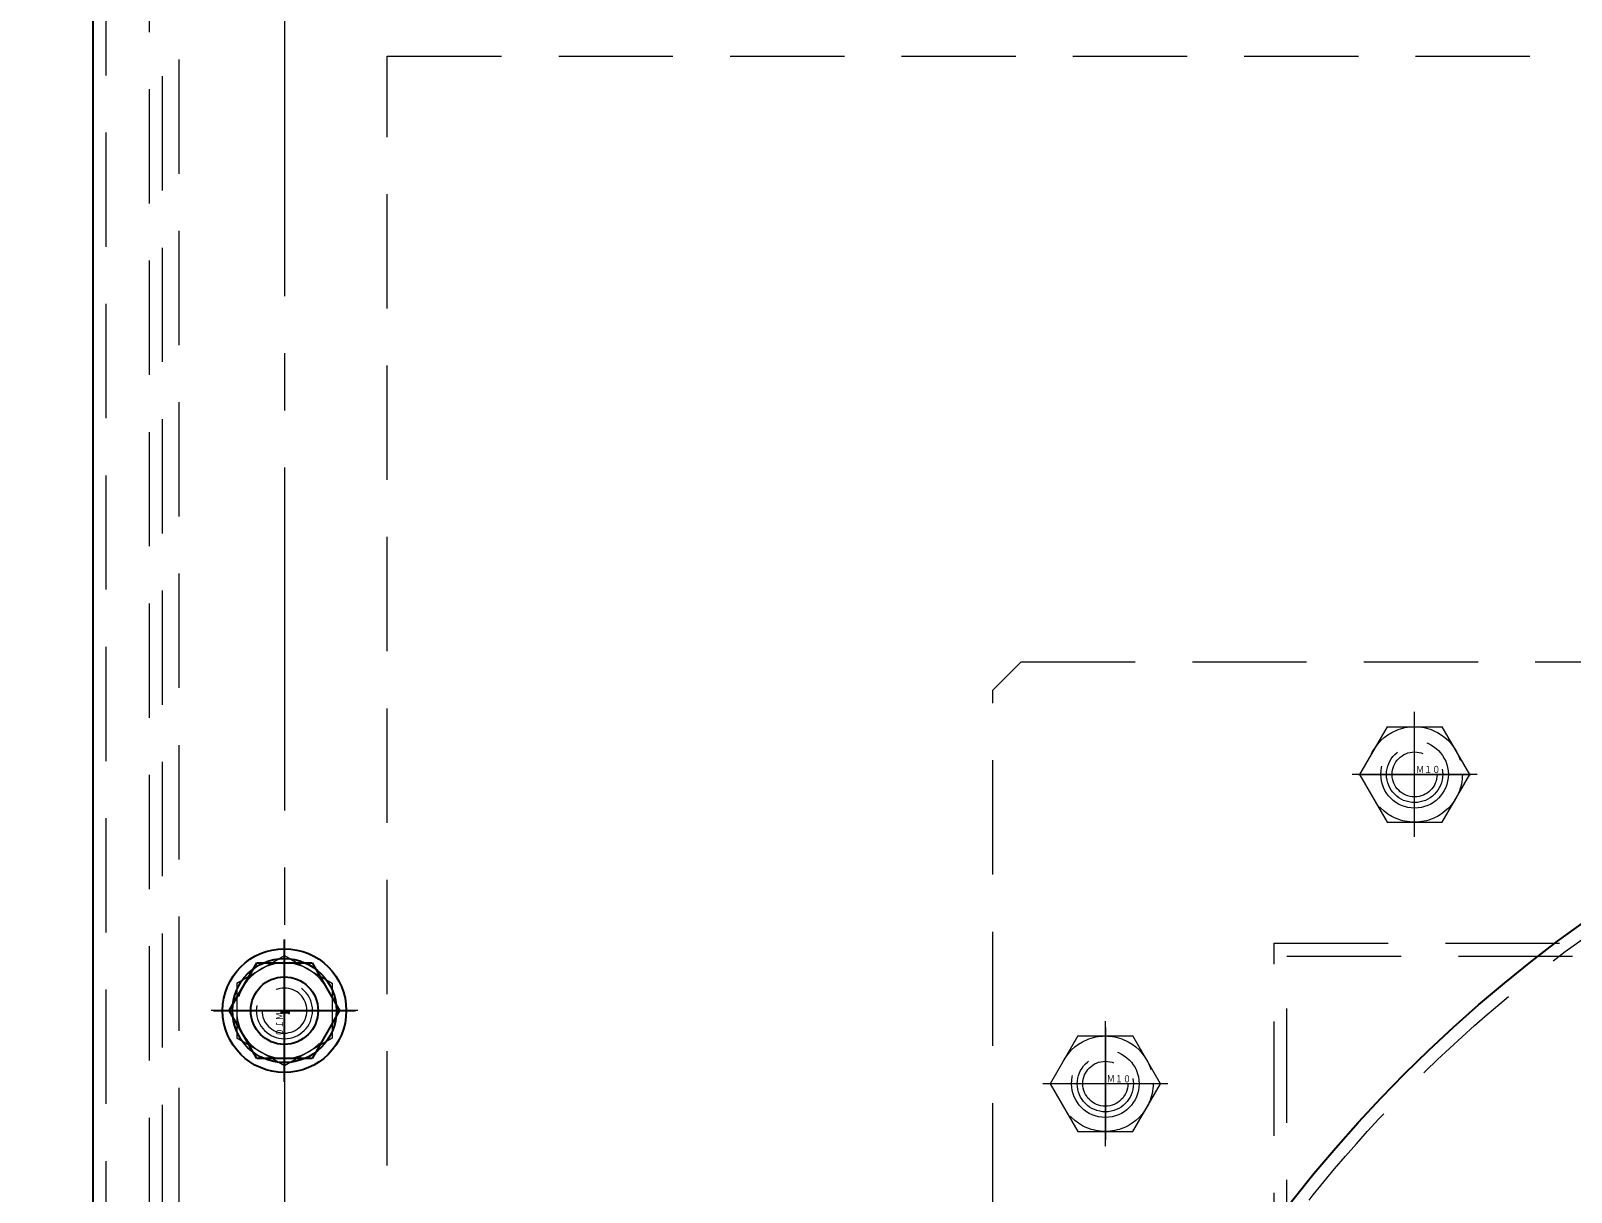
# Model space of a CAD drawing. Header units: millimetres. Extents: x 0 to 49006, y -7876 to 6995.
# Drawn here: x 13004.6 to 13278.6, y 4075.2 to 4281.7 of the extents above; entities that cross this region are included whole.
import ezdxf
from ezdxf import colors
from ezdxf.entities.mleader import LeaderData, LeaderLine
from ezdxf.enums import TextEntityAlignment as Align
from ezdxf.math import Vec2, Vec3

# ---------------------------------------------------------------- set-up
doc = ezdxf.new("R2010")
doc.units = ezdxf.units.MM
doc.header["$LTSCALE"] = 3.2
doc.linetypes.add('CENTER2', pattern=[28.575, 19.05, -3.175, 3.175, -3.175])
doc.linetypes.add('HIDDEN', pattern=[9.525, 6.35, -3.175])
for name, color, linetype, lineweight in [('04_HIDDEN', 2, 'HIDDEN', 13), ('05_CENTER', 4, 'CENTER2', 13), ('08_DIM', 3, 'Continuous', 13)]:
    doc.layers.add(name, color=color, linetype=linetype, lineweight=lineweight)
doc.layers.add('10_DRAFT', color=8, linetype='Continuous', lineweight=0, plot=False)
doc.styles.add('KANJI0', font='txt.shx', dxfattribs={"width": 0.9, "height": 30, "bigfont": 'bigfont'})
doc.styles.add('KSS_TXT_L', font='txt.shx', dxfattribs={"height": 36, "bigfont": 'extfont2.shx'})
doc.styles.get("Standard").update_dxf_attribs({"font": 'txt.shx', "bigfont": 'extfont2.shx'})

# ---------------------------------------------------------------- blocks, each defined once
blk = doc.blocks.new('M10Nua_1_1')
at = {"color": 0, "linetype": 'CENTER2'}
for p, q in [((0, -11.1), (0, 11.1)), ((11.1, 0), (-11.1, 0))]:
    blk.add_line(p, q, dxfattribs=at)
at = {"color": 0}
for p, q in [((-4.9, 8.49), (-9.8, 0)), ((-4.9, 8.49), (4.9, 8.49)), ((9.8, 0), (4.9, 8.49)), ((-9.8, 0), (-4.9, -8.49)), ((4.9, -8.49), (9.8, 0)), ((-4.9, -8.49), (4.9, -8.49))]:
    blk.add_line(p, q, dxfattribs=at)
for radius in [8.49, 5, 4]:
    blk.add_circle((0, 0), radius, dxfattribs=at)
at = {"layer": '10_DRAFT', "style": 'KANJI0', "width": 0.82}
blk.add_text('Ｍ１０', height=1.25, dxfattribs=at).set_placement((0.26, 0.12))
blk = doc.blocks.new('A$C4EF13792_1_1')
at = {"color": 0}
for points in [[(400, -400), (-400, -400), (-400, 400), (400, 400)], [(397.7, -397.7), (-397.7, -397.7), (-397.7, 397.7), (397.7, 397.7)], [(357.7, -357.7), (-357.7, -357.7), (-357.7, 357.7), (357.7, 357.7)]]:
    blk.add_lwpolyline(points, close=True, dxfattribs=at)
blk.add_circle((-376, 188), 6, dxfattribs=at)
at = {"layer": '04_HIDDEN'}
blk.add_lwpolyline([(394.7, -394.7), (-394.7, -394.7), (-394.7, 394.7), (394.7, 394.7)], close=True, dxfattribs=at)
at = {"layer": '05_CENTER'}
blk.add_lwpolyline([(-376, -376), (376, -376), (376, 376), (-376, 376)], close=True, dxfattribs=at)
at = {"layer": '04_HIDDEN', "xscale": -1, "rotation": 89.99999999999993}
blk.add_blockref('M10Nua_1_1', (-376, 188), dxfattribs=at)
blk = doc.blocks.new('A$C6D843DAA_1_1')
blk.add_blockref('A$C4EF13792_1_1', (0, 0))
blk = doc.blocks.new('A$C58B96D6E_1_1')
at = {"color": 0}
for points in [[(45, -250), (-445, -250), (-450, -245), (-450, 245), (-445, 250), (45, 250), (50, 245), (50, -245)], [(0, -200), (-400, -200), (-400, 200), (0, 200)], [(-2.3, -197.7), (-397.7, -197.7), (-397.7, 197.7), (-2.3, 197.7)]]:
    blk.add_lwpolyline(points, close=True, dxfattribs=at)
for centre in [(-375, 230), (-430, 175)]:
    blk.add_circle(centre, 6, dxfattribs=at)
at = {"layer": '05_CENTER'}
for p, q in [((-375, 220), (-375, 240)), ((-385, 230), (-365, 230)), ((-430, 185), (-430, 165)), ((-420, 175), (-440, 175))]:
    blk.add_line(p, q, dxfattribs=at)
blk = doc.blocks.new('M10Nua_1_1_1_1')
at = {"color": 0, "linetype": 'CENTER2'}
for p, q in [((0, -11.1), (0, 11.1)), ((11.1, 0), (-11.1, 0))]:
    blk.add_line(p, q, dxfattribs=at)
at = {"color": 0}
for p, q in [((-4.9, 8.49), (-9.8, 0)), ((-4.9, 8.49), (4.9, 8.49)), ((9.8, 0), (4.9, 8.49)), ((-9.8, 0), (-4.9, -8.49)), ((4.9, -8.49), (9.8, 0)), ((-4.9, -8.49), (4.9, -8.49))]:
    blk.add_line(p, q, dxfattribs=at)
for radius in [8.49, 5, 4]:
    blk.add_circle((0, 0), radius, dxfattribs=at)
at = {"layer": '10_DRAFT', "style": 'KANJI0', "width": 0.82}
blk.add_text('Ｍ１０', height=1.25, dxfattribs=at).set_placement((0.26, 0.12))
blk = doc.blocks.new('A$C20A5001D_1_1')
blk.add_blockref('A$C58B96D6E_1_1', (150, 0))
at = {"layer": '04_HIDDEN'}
for p in [(-225, 230), (-280, 175)]:
    blk.add_blockref('M10Nua_1_1_1_1', p, dxfattribs=at)
blk = doc.blocks.new('AM_BALLOON1')
at = {"transparency": 16777216}
blk.add_circle((0, 0), 5, dxfattribs=at)
blk.add_attdef('B_NUMBER', text='', height=3, dxfattribs=at).set_placement((0, 0), align=Align.MIDDLE_CENTER)
blk = doc.blocks.new('_OPEN')
at = {"color": 0, "linetype": 'ByBlock'}
for p, q in [((-1, 0.167), (0, 0)), ((0, 0), (-1, -0.167)), ((0, 0), (-1, 0))]:
    blk.add_line(p, q, dxfattribs=at)
blk = doc.blocks.new('A$C65EA7342_1_1')
at = {"color": 0}
for radius in [250, 210, 207.7]:
    blk.add_circle((0, 0), radius, dxfattribs=at)
at = {"layer": '04_HIDDEN'}
blk.add_circle((0, 0), 247.7, dxfattribs=at)
blk = doc.blocks.new('A$C7A9E082B_1_1')
blk.add_blockref('A$C65EA7342_1_1', (0, 0))
blk = doc.blocks.new('A$C02715695_1_1')
at = {"color": 0}
blk.add_lwpolyline([(-410, 410), (410, 410), (410, -410), (-410, -410)], close=True, dxfattribs=at)
blk.add_circle((-376, 188), 6, dxfattribs=at)
at = {"layer": '04_HIDDEN'}
blk.add_lwpolyline([(-407.7, 407.7), (407.7, 407.7), (407.7, -407.7), (-407.7, -407.7)], close=True, dxfattribs=at)
at = {"layer": '05_CENTER'}
blk.add_line((-362.96, 188), (-389.04, 188), dxfattribs=at)
blk.add_lwpolyline([(-376, -376), (376, -376), (376, 376), (-376, 376)], close=True, dxfattribs=at)
blk = doc.blocks.new('A$C491655AE_1_1_2_1')
at = {"color": 0, "linetype": 'CENTER2'}
for p, q in [((0, -12.64), (0, 12.64)), ((-12.64, 0), (12.64, 0))]:
    blk.add_line(p, q, dxfattribs=at)
at = {"color": 0}
for p, q in [((-9.81, 0), (-4.91, 8.5)), ((-4.91, 8.5), (4.91, 8.5)), ((4.91, 8.5), (9.81, 0)), ((-4.91, -8.5), (-9.81, 0)), ((9.81, 0), (4.91, -8.5)), ((4.91, -8.5), (-4.91, -8.5))]:
    blk.add_line(p, q, dxfattribs=at)
for radius in [11, 9.25]:
    blk.add_circle((0, 0), radius, dxfattribs=at)
at = {"layer": '10_DRAFT', "style": 'KSS_TXT_L'}
blk.add_text('BT-M10', height=0.3, dxfattribs=at).set_placement((-0.7, -0.54))
blk = doc.blocks.new('A$C26CE23FD_1_1')
for name, p in [('A$C02715695_1_1', (0, 0)), ('A$C491655AE_1_1_2_1', (-376, 188))]:
    blk.add_blockref(name, p)

msp = doc.modelspace()

# ---------------------------------------------------------------- block references
msp.add_blockref('A$C26CE23FD_1_1', (13425.73, 3919.526))
at = {"rotation": 180}
msp.add_blockref('A$C7A9E082B_1_1', (13425.73, 3919.526), dxfattribs=at)
at = {"layer": '04_HIDDEN'}
for name, p in [('A$C6D843DAA_1_1', (13425.73, 3919.526)), ('A$C20A5001D_1_1', (13475.73, 3919.526))]:
    msp.add_blockref(name, p, dxfattribs=at)

# ---------------------------------------------------------------- leaders
at = {"layer": '08_DIM'}
ml = msp.add_multileader_block('Standard', dxfattribs=at)
ml.set_content('AM_BALLOON1', color=256, scale=10)
ml.set_attribute('B_NUMBER', 'H', width=0)
ml.set_leader_properties(color=256, linetype='ByLayer', lineweight=-1)
ml.set_arrow_properties(name='OPEN')
ml.build(insert=Vec2(0, 0))
ml.multileader.update_dxf_attribs({"leader_type": 0, "has_dogleg": 0, "text_right_attachment_type": 6, "dogleg_length": 0, "arrow_head_size": 20, "scale": 10, "block_connection_type": 1})
ctx = ml.context
ctx.base_point, ctx.scale, ctx.char_height, ctx.arrow_head_size, ctx.landing_gap_size, ctx.plane_origin = Vec3(34758.24, 4676.115), 10, 40, 20, 20, Vec3(34837.832, 4676.156)
ctx.right_attachment, ctx.attachment_type = 6, 1
notes = []
notes.append((ctx, [(0, (0, 0, 0), (0, 0), (1, 0), 1, [])]))
ctx.block.insert = Vec3(34758.24, 4676.115)
ml = msp.add_multileader_block('Standard', dxfattribs=at)
ml.set_content('AM_BALLOON1', color=256, scale=10)
ml.set_attribute('B_NUMBER', 'G', width=0)
ml.set_leader_properties(color=256, linetype='ByLayer', lineweight=-1)
ml.set_arrow_properties(name='OPEN')
ml.build(insert=Vec2(0, 0))
ml.multileader.update_dxf_attribs({"leader_type": 0, "has_dogleg": 0, "text_right_attachment_type": 6, "dogleg_length": 0, "arrow_head_size": 20, "scale": 10, "block_connection_type": 1})
ctx = ml.context
ctx.base_point, ctx.scale, ctx.char_height, ctx.arrow_head_size, ctx.landing_gap_size, ctx.plane_origin = Vec3(34758.24, 4537.505), 10, 40, 20, 20, Vec3(34837.832, 4537.546)
ctx.right_attachment, ctx.attachment_type = 6, 1
notes.append((ctx, [(0, (0, 0, 0), (0, 0), (1, 0), 1, [])]))
ctx.block.insert = Vec3(34758.24, 4537.505)
ml = msp.add_multileader_block('Standard', dxfattribs=at)
ml.set_content('AM_BALLOON1', color=256, scale=10)
ml.set_attribute('B_NUMBER', 'F', width=0)
ml.set_leader_properties(color=256, linetype='ByLayer', lineweight=-1)
ml.set_arrow_properties(name='OPEN')
ml.build(insert=Vec2(0, 0))
ml.multileader.update_dxf_attribs({"leader_type": 0, "has_dogleg": 0, "text_right_attachment_type": 6, "dogleg_length": 0, "arrow_head_size": 20, "scale": 10, "block_connection_type": 1})
ctx = ml.context
ctx.base_point, ctx.scale, ctx.char_height, ctx.arrow_head_size, ctx.landing_gap_size, ctx.plane_origin = Vec3(34758.24, 4398.895), 10, 40, 20, 20, Vec3(34837.832, 4398.936)
ctx.right_attachment, ctx.attachment_type = 6, 1
notes.append((ctx, [(0, (0, 0, 0), (0, 0), (1, 0), 1, [])]))
ctx.block.insert = Vec3(34758.24, 4398.895)
ml = msp.add_multileader_block('Standard', dxfattribs=at)
ml.set_content('AM_BALLOON1', color=256, scale=8)
ml.set_attribute('B_NUMBER', 'V', width=0)
ml.set_leader_properties(color=256, linetype='ByLayer', lineweight=-1)
ml.set_arrow_properties(name='OPEN')
ml.build(insert=Vec2(0, 0))
ml.multileader.update_dxf_attribs({"leader_type": 0, "has_dogleg": 0, "text_right_attachment_type": 6, "dogleg_length": 0, "arrow_head_size": 16, "scale": 8, "block_connection_type": 1})
ctx = ml.context
ctx.base_point, ctx.scale, ctx.char_height, ctx.arrow_head_size, ctx.landing_gap_size, ctx.plane_origin = Vec3(14513.808, 4338.439), 8, 32, 16, 16, Vec3(14510.307, 4358.429)
ctx.right_attachment, ctx.attachment_type = 6, 1
notes.append((ctx, [(0, (0, 0, 0), (0, 0), (1, 0), 1, [])]))
ctx.block.insert = Vec3(14513.808, 4338.439)
ml = msp.add_multileader_block('Standard', dxfattribs=at)
ml.set_content('AM_BALLOON1', color=256, scale=10)
ml.set_attribute('B_NUMBER', 'E', width=0)
ml.set_leader_properties(color=256, linetype='ByLayer', lineweight=-1)
ml.set_arrow_properties(name='OPEN')
ml.build(insert=Vec2(0, 0))
ml.multileader.update_dxf_attribs({"leader_type": 0, "has_dogleg": 0, "text_right_attachment_type": 6, "dogleg_length": 0, "arrow_head_size": 20, "scale": 10, "block_connection_type": 1})
ctx = ml.context
ctx.base_point, ctx.scale, ctx.char_height, ctx.arrow_head_size, ctx.landing_gap_size, ctx.plane_origin = Vec3(34758.24, 4260.285), 10, 40, 20, 20, Vec3(34837.832, 4260.325)
ctx.right_attachment, ctx.attachment_type = 6, 1
notes.append((ctx, [(0, (0, 0, 0), (0, 0), (1, 0), 1, [])]))
ctx.block.insert = Vec3(34758.24, 4260.285)
ml = msp.add_multileader_block('Standard', dxfattribs=at)
ml.set_content('AM_BALLOON1', color=256, scale=8)
ml.set_attribute('B_NUMBER', 'AD', width=0)
ml.set_leader_properties(color=256, linetype='ByLayer', lineweight=-1)
ml.set_arrow_properties(name='OPEN')
ml.build(insert=Vec2(0, 0))
ml.multileader.update_dxf_attribs({"leader_type": 0, "has_dogleg": 0, "text_right_attachment_type": 6, "dogleg_length": 0, "arrow_head_size": 16, "scale": 8, "block_connection_type": 1})
ctx = ml.context
ctx.base_point, ctx.scale, ctx.char_height, ctx.arrow_head_size, ctx.landing_gap_size, ctx.plane_origin = Vec3(14367.366, 4241.007), 8, 32, 16, 16, Vec3(14367.366, 4241.007)
ctx.right_attachment, ctx.attachment_type = 6, 1
notes.append((ctx, [(0, (0, 0, 0), (0, 0), (1, 0), 1, [])]))
ctx.block.insert = Vec3(14367.366, 4241.007)
ml = msp.add_multileader_block('Standard', dxfattribs=at)
ml.set_content('AM_BALLOON1', color=256, scale=8)
ml.set_attribute('B_NUMBER', 'A', width=0)
ml.set_leader_properties(color=256, linetype='ByLayer', lineweight=-1)
ml.set_arrow_properties(name='OPEN')
ml.build(insert=Vec2(0, 0))
ml.multileader.update_dxf_attribs({"leader_type": 0, "has_dogleg": 0, "text_right_attachment_type": 6, "dogleg_length": 0, "arrow_head_size": 16, "scale": 8, "block_connection_type": 1})
ctx = ml.context
ctx.base_point, ctx.scale, ctx.char_height, ctx.arrow_head_size, ctx.landing_gap_size, ctx.plane_origin = Vec3(16285.384, 4170.23), 8, 32, 16, 16, Vec3(16285.384, 4170.23)
ctx.right_attachment, ctx.attachment_type = 6, 1
notes.append((ctx, [(0, (0, 0, 0), (0, 0), (1, 0), 1, [])]))
ctx.block.insert = Vec3(16285.384, 4170.23)
for ctx, leaders in notes:
    for number, flags, end, landing, length, lines in leaders:
        leader = LeaderData()
        leader.index, (leader.has_last_leader_line, leader.has_dogleg_vector, leader.attachment_direction) = number, flags
        leader.last_leader_point, leader.dogleg_vector, leader.dogleg_length = Vec3(end), Vec3(landing), length
        for number, points, colour, breaks in lines:
            line = LeaderLine()
            line.index, line.vertices, line.color, line.breaks = number, Vec3.list(points), colors.encode_raw_color(colour), breaks
            leader.lines.append(line)
        ctx.leaders.append(leader)

doc.saveas('drawing.dxf')
